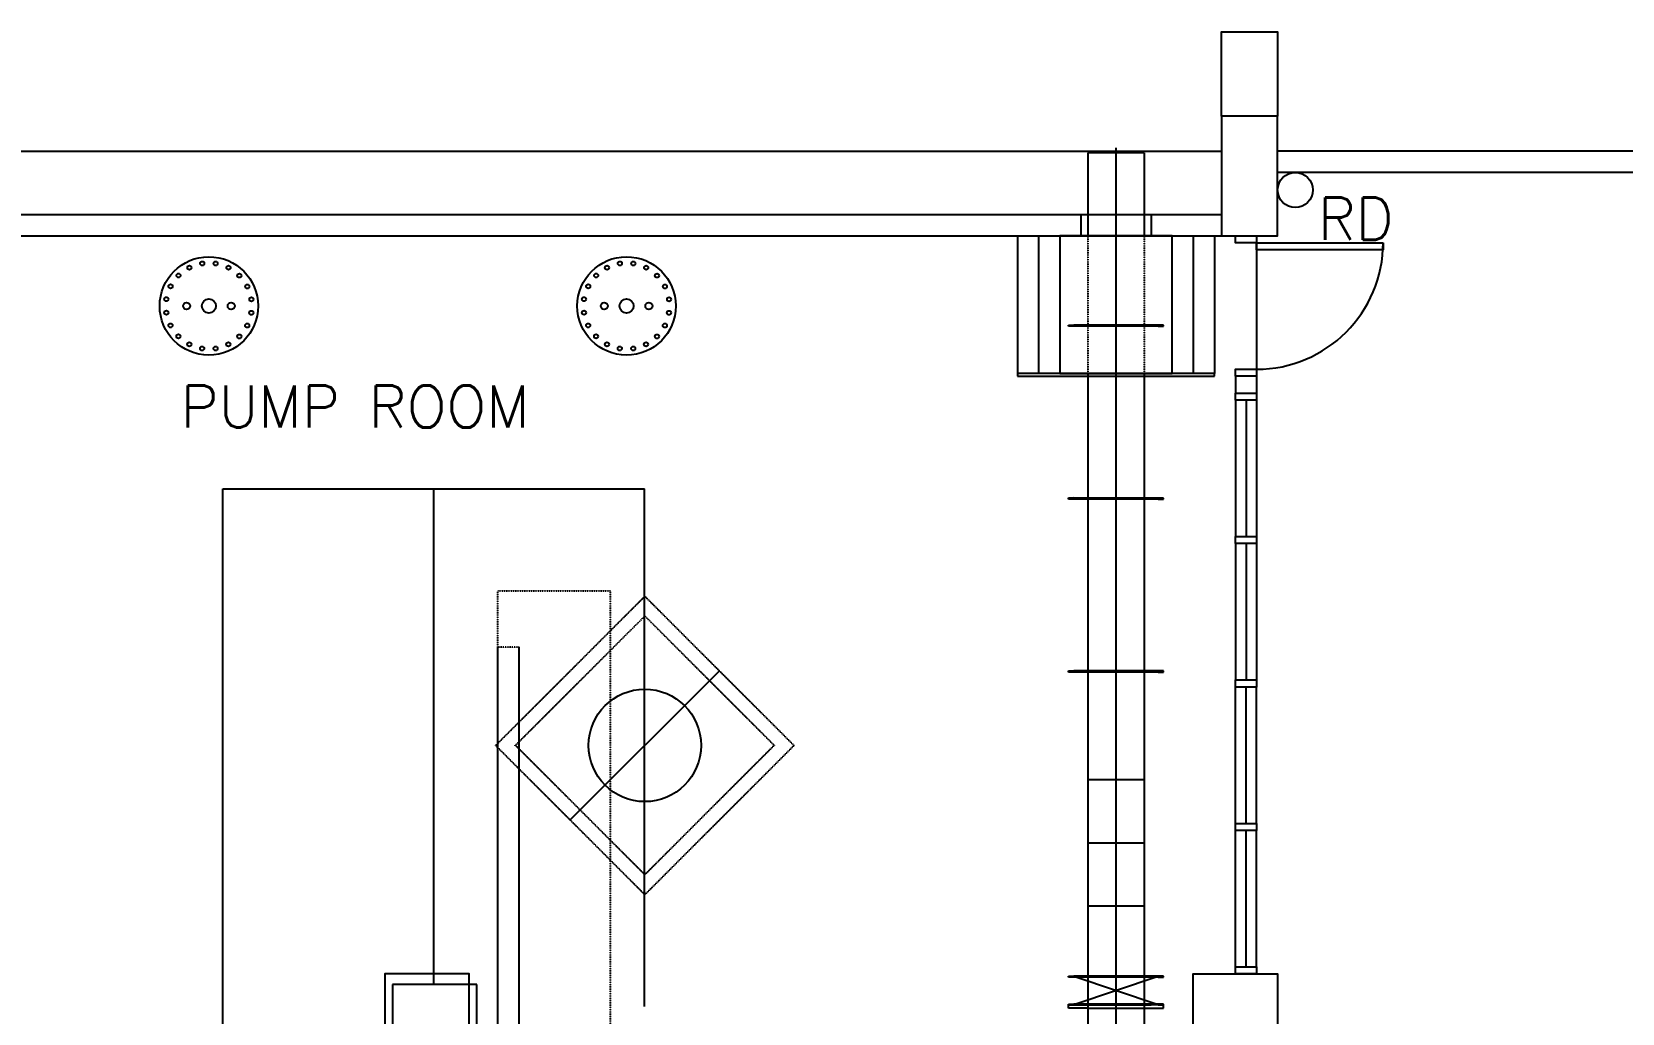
# Model space of a CAD drawing. Header units: inches. Extents: x 72602 to 350810, y -122122 to 43597.
# Drawn here: x 299086 to 310396, y 21267 to 28247 of the extents above; entities that cross this region are included whole.
import ezdxf

# ---------------------------------------------------------------- set-up
doc = ezdxf.new("R2010")
doc.units = ezdxf.units.IN
doc.header["$MEASUREMENT"] = 0
doc.linetypes.add('HIDDEN', pattern=[0.375, 0.25, -0.125])
doc.layers.add('M-X-BKGD', color=8, linetype='Continuous')
doc.styles.add('SIMS', font='simplex.shx')

msp = doc.modelspace()

# ---------------------------------------------------------------- linework, layer by layer
at = {"layer": 'M-X-BKGD', "ltscale": 0.2}
for p, q in [((307945.7162680958, 27647.3363768119), (307545.7162680977, 27647.3363768119)), ((307545.7162680977, 27647.3363768119), (307545.7162680977, 26797.3363768417)), ((307945.7162680958, 27647.3363768119), (307545.7162680977, 27647.3363768119)), ((307545.7162680977, 27647.3363768119), (307545.7162680977, 26797.3363768417)), ((307945.7162680958, 26797.3363768417), (307945.7162680958, 27647.3363768119)), ((307945.7162680958, 26797.3363768417), (307945.7162680958, 27647.3363768119)), ((296245.7162680996, 27397.3363768119), (307545.7162680977, 27397.3363768119)), ((296245.7162680996, 27397.3363768119), (307545.7162680977, 27397.3363768119)), ((306595.7162680958, 27387.63123493973), (306595.7162680958, 26797.3363768417)), ((306595.7162680958, 27387.63123493973), (306595.7162680958, 26797.3363768417)), ((306995.7162680902, 27387.52961152379), (306995.7162680902, 26797.3363768417)), ((306995.7162680902, 27387.52961152379), (306995.7162680902, 26797.3363768417)), ((296245.7162680996, 26947.3363768119), (306545.7162680958, 26947.3363768119)), ((296245.7162680996, 26947.3363768119), (306545.7162680958, 26947.3363768119)), ((306545.7162680958, 26947.3363768119), (306545.7162680958, 26797.3363768417)), ((306545.7162680958, 26947.3363768119), (306545.7162680958, 26797.3363768417)), ((307045.7162680902, 26947.3363768119), (307045.7162680902, 26797.3363768417)), ((307045.7162680902, 26947.3363768119), (307545.7162680977, 26947.3363768119)), ((307045.7162680902, 26947.3363768119), (307045.7162680902, 26797.3363768417)), ((307045.7162680902, 26947.3363768119), (307545.7162680977, 26947.3363768119)), ((296245.7162680996, 26797.3363768417), (306545.7162680958, 26797.3363768417)), ((296245.7162680996, 26797.3363768417), (306545.7162680958, 26797.3363768417)), ((307045.7162680902, 26797.3363768417), (307545.7162680977, 26797.3363768417)), ((307045.7162680902, 26797.3363768417), (307545.7162680977, 26797.3363768417)), ((307545.7162680977, 26797.3363768417), (307945.7162680958, 26797.3363768417)), ((307545.7162680977, 26797.3363768417), (307945.7162680958, 26797.3363768417)), ((307645.7162680958, 26747.33637687151), (307645.7162680958, 26797.3363768417)), ((307645.7162680958, 26797.3363768417), (307795.7162680977, 26797.3363768417)), ((307645.7162680958, 26747.33637687151), (307645.7162680958, 26797.3363768417)), ((307645.7162680958, 26797.3363768417), (307795.7162680977, 26797.3363768417)), ((307795.7162680977, 26747.33637687151), (307645.7162680958, 26747.33637687151)), ((307795.7162680977, 26747.33637687151), (307645.7162680958, 26747.33637687151)), ((307795.7162680977, 26797.3363768417), (307795.7162680977, 26747.33637687151)), ((307795.7162680977, 26797.3363768417), (307795.7162680977, 26747.33637687151)), ((307795.7162680977, 26747.33637687151), (307795.7162680977, 25847.3363768417)), ((307795.7162680977, 26697.3363768119), (307795.7162680977, 26747.33637687151)), ((307795.7162680977, 26747.33637687151), (308695.7162680958, 26747.33637687151)), ((307795.7162680977, 26747.33637687151), (307795.7162680977, 25847.3363768417)), ((307795.7162680977, 26697.3363768119), (307795.7162680977, 26747.33637687151)), ((307795.7162680977, 26747.33637687151), (308695.7162680958, 26747.33637687151)), ((308695.7162680958, 26697.3363768119), (307795.7162680977, 26697.3363768119)), ((308695.7162680958, 26697.3363768119), (307795.7162680977, 26697.3363768119)), ((308695.7162680958, 26747.33637687151), (308695.7162680958, 26697.3363768119)), ((308695.7162680958, 26747.33637687151), (308695.7162680958, 26697.3363768119)), ((306595.7162680958, 25817.33637687151), (306595.7162680958, 24931.58017518703)), ((306595.7162680958, 25817.33637687151), (306595.7162680958, 24931.58017518703)), ((306995.7162680921, 25817.33637687151), (306995.716268094, 24931.47855180089)), ((306995.7162680921, 25817.33637687151), (306995.716268094, 24931.47855180089)), ((307645.7162680958, 25797.3363768417), (307645.7162680958, 25847.3363768417)), ((307645.7162680958, 25847.3363768417), (307795.7162680977, 25847.3363768417)), ((307645.7162680958, 25797.3363768417), (307645.7162680958, 25847.3363768417)), ((307645.7162680958, 25847.3363768417), (307795.7162680977, 25847.3363768417)), ((307795.7162680977, 25797.3363768417), (307645.7162680958, 25797.3363768417)), ((307645.7162680996, 25797.3363768417), (307645.7162680996, 25677.3363768417)), ((307795.7162680977, 25797.3363768417), (307645.7162680958, 25797.3363768417)), ((307645.7162680996, 25797.3363768417), (307645.7162680996, 25677.3363768417)), ((307795.7162680977, 25847.3363768417), (307795.7162680977, 25797.3363768417)), ((307795.7162680977, 25847.3363768417), (307795.7162680977, 25797.3363768417)), ((307795.7162680977, 25797.3363768417), (307795.7162680977, 25677.3363768417)), ((307795.7162680977, 25797.3363768417), (307795.7162680977, 25677.3363768417)), ((307645.7162680958, 25627.3363768119), (307645.7162680958, 25677.3363768417)), ((307645.7162680958, 25677.3363768417), (307795.7162680977, 25677.3363768417)), ((307645.7162680958, 25627.3363768119), (307645.7162680958, 25677.3363768417)), ((307645.7162680958, 25677.3363768417), (307795.7162680977, 25677.3363768417)), ((307795.7162680977, 25677.3363768417), (307795.7162680977, 25627.3363768119)), ((307795.7162680977, 25677.3363768417), (307795.7162680977, 25627.3363768119)), ((307795.7162680977, 25627.3363768119), (307645.7162680958, 25627.3363768119)), ((307645.7162680996, 25627.3363768119), (307645.7162680996, 24657.3363768417)), ((307795.7162680977, 25627.3363768119), (307645.7162680958, 25627.3363768119)), ((307645.7162680996, 25627.3363768119), (307645.7162680996, 24657.3363768417)), ((307720.7162680977, 25627.3363768119), (307720.7162680977, 24657.3363768417)), ((307720.7162680977, 25627.3363768119), (307720.7162680977, 24657.3363768417)), ((307795.7162680977, 25627.3363768119), (307795.7162680977, 24657.3363768417)), ((307795.7162680977, 25627.3363768119), (307795.7162680977, 24657.3363768417)), ((306595.7162680958, 24923.58017497842), (306595.7162680958, 23701.529388364)), ((306595.7162680958, 24923.58017497842), (306595.7162680958, 23701.529388364)), ((306995.716268094, 24923.47855156247), (306995.716268094, 23701.42776500765)), ((306995.716268094, 24923.47855156247), (306995.716268094, 23701.42776500765)), ((307645.7162680958, 24607.3363768417), (307645.7162680958, 24657.3363768417)), ((307645.7162680958, 24657.3363768417), (307795.7162680977, 24657.3363768417)), ((307645.7162680958, 24607.3363768417), (307645.7162680958, 24657.3363768417)), ((307645.7162680958, 24657.3363768417), (307795.7162680977, 24657.3363768417)), ((307795.7162680977, 24657.3363768417), (307795.7162680977, 24607.3363768417)), ((307795.7162680977, 24657.3363768417), (307795.7162680977, 24607.3363768417)), ((307795.7162680977, 24607.3363768417), (307645.7162680958, 24607.3363768417)), ((307645.7162680996, 24607.3363768417), (307645.7162680996, 23637.3363768119)), ((307795.7162680977, 24607.3363768417), (307645.7162680958, 24607.3363768417)), ((307645.7162680996, 24607.3363768417), (307645.7162680996, 23637.3363768119)), ((307720.7162680977, 24607.3363768417), (307720.7162680977, 23637.3363768119)), ((307720.7162680977, 24607.3363768417), (307720.7162680977, 23637.3363768119)), ((307795.7162680977, 24607.3363768417), (307795.7162680977, 23637.3363768119)), ((307795.7162680977, 24607.3363768417), (307795.7162680977, 23637.3363768119)), ((306595.7162680958, 23693.52938815538), (306595.7162680958, 20527.42771094624)), ((306595.7162680958, 23693.52938815538), (306595.7162680958, 20527.42771094624)), ((306995.716268094, 23693.42776473943), (306995.7162680977, 19478.89957350079)), ((306995.716268094, 23693.42776473943), (306995.7162680977, 19478.89957350079)), ((307645.7162680958, 23587.3363768119), (307645.7162680958, 23637.3363768119)), ((307645.7162680958, 23637.3363768119), (307795.7162680977, 23637.3363768119)), ((307645.7162680958, 23587.3363768119), (307645.7162680958, 23637.3363768119)), ((307645.7162680958, 23637.3363768119), (307795.7162680977, 23637.3363768119)), ((307795.7162680977, 23637.3363768119), (307795.7162680977, 23587.3363768119)), ((307795.7162680977, 23637.3363768119), (307795.7162680977, 23587.3363768119)), ((307795.7162680977, 23587.3363768119), (307645.7162680958, 23587.3363768119)), ((307645.7162680996, 22617.3363768417), (307645.7162680996, 23587.3363768119)), ((307795.7162680977, 23587.3363768119), (307645.7162680958, 23587.3363768119)), ((307645.7162680996, 22617.3363768417), (307645.7162680996, 23587.3363768119)), ((307720.7162680977, 22617.3363768417), (307720.7162680977, 23587.3363768119)), ((307720.7162680977, 22617.3363768417), (307720.7162680977, 23587.3363768119)), ((307795.7162680977, 22617.3363768417), (307795.7162680977, 23587.3363768119)), ((307795.7162680977, 22617.3363768417), (307795.7162680977, 23587.3363768119)), ((307645.7162680958, 22567.3363768119), (307645.7162680958, 22617.3363768417)), ((307645.7162680958, 22617.3363768417), (307795.7162680977, 22617.3363768417)), ((307645.7162680958, 22567.3363768119), (307645.7162680958, 22617.3363768417)), ((307645.7162680958, 22617.3363768417), (307795.7162680977, 22617.3363768417)), ((307795.7162680977, 22567.3363768119), (307645.7162680958, 22567.3363768119)), ((307645.7162680996, 21597.3363768417), (307645.7162680996, 22567.3363768119)), ((307795.7162680977, 22567.3363768119), (307645.7162680958, 22567.3363768119)), ((307645.7162680996, 21597.3363768417), (307645.7162680996, 22567.3363768119)), ((307720.7162680977, 21597.3363768417), (307720.7162680977, 22567.3363768119)), ((307720.7162680977, 21597.3363768417), (307720.7162680977, 22567.3363768119)), ((307795.7162680977, 22617.3363768417), (307795.7162680977, 22567.3363768119)), ((307795.7162680977, 22617.3363768417), (307795.7162680977, 22567.3363768119)), ((307795.7162680977, 21597.3363768417), (307795.7162680977, 22567.3363768119)), ((307795.7162680977, 21597.3363768417), (307795.7162680977, 22567.3363768119)), ((307345.7162680977, 20947.3363768119), (307345.7162680977, 21547.3363768417)), ((307345.7162680977, 21547.3363768417), (307945.7162680958, 21547.3363768417)), ((307345.7162680977, 20947.3363768119), (307345.7162680977, 21547.3363768417)), ((307345.7162680977, 21547.3363768417), (307945.7162680958, 21547.3363768417)), ((307645.7162680958, 21547.3363768417), (307645.7162680958, 21597.3363768417)), ((307645.7162680958, 21597.3363768417), (307795.7162680977, 21597.3363768417)), ((307645.7162680958, 21547.3363768417), (307645.7162680958, 21597.3363768417)), ((307645.7162680958, 21597.3363768417), (307795.7162680977, 21597.3363768417)), ((307795.7162680977, 21547.3363768417), (307645.7162680958, 21547.3363768417)), ((307795.7162680977, 21547.3363768417), (307645.7162680958, 21547.3363768417)), ((307795.7162680977, 21597.3363768417), (307795.7162680977, 21547.3363768417)), ((307795.7162680977, 21597.3363768417), (307795.7162680977, 21547.3363768417)), ((307945.7162680958, 21547.3363768417), (307945.7162680958, 20947.3363768119)), ((307945.7162680958, 21547.3363768417), (307945.7162680958, 20947.3363768119)), ((302251.5435333845, 21471.60044556443), (301651.5435333864, 21471.60044556443)), ((301651.5435333864, 21471.60044556443), (301651.5435333864, 20871.60044553463)), ((302251.5435333845, 21471.60044556443), (301651.5435333864, 21471.60044556443)), ((301651.5435333864, 21471.60044556443), (301651.5435333864, 20871.60044553463)), ((302251.5435333845, 20871.60044553463), (302251.5435333845, 21471.60044556443)), ((302251.5435333845, 20871.60044553463), (302251.5435333845, 21471.60044556443))]:
    msp.add_line(p, q, dxfattribs=at)
at = {"layer": 'M-X-BKGD'}
for p, q in [((296245.7162680992, 27397.33637679834), (307545.7162680985, 27397.33637679834)), ((296245.7162680992, 27397.33637679834), (307545.7162680985, 27397.33637679834)), ((306995.7089391404, 27387.52961337153), (306595.708939146, 27387.63123678748)), ((306995.7089391404, 27387.52961337153), (306595.708939146, 27387.63123678748)), ((296245.7162680992, 26947.33637680125), (307545.7162680985, 26947.33637680125)), ((296245.7162680992, 26947.33637680125), (307545.7162680985, 26947.33637680125)), ((296245.7162680992, 26797.33637680707), (307545.7162680985, 26797.33637680707)), ((296245.7162680992, 26797.33637680707), (307545.7162680985, 26797.33637680707)), ((306095.7162681312, 26797.3363768417), (306095.7162681312, 25817.33637687151)), ((306095.7162681312, 26797.3363768417), (306095.7162681312, 25817.33637687151)), ((306245.7162681312, 26797.3363768417), (306245.7162681312, 25817.33637687151)), ((306245.7162681312, 26797.3363768417), (306245.7162681312, 25817.33637687151)), ((306395.7162681312, 26797.3363768417), (306395.7162681312, 25817.33637687151)), ((307195.71626812, 26797.3363768417), (306395.7162681312, 26797.3363768417)), ((306395.7162681312, 26797.3363768417), (306395.7162681312, 25817.33637687151)), ((307195.71626812, 26797.3363768417), (306395.7162681312, 26797.3363768417)), ((307195.71626812, 25817.33637687151), (307195.71626812, 26797.3363768417)), ((307195.71626812, 25817.33637687151), (307195.71626812, 26797.3363768417)), ((307345.71626812, 26797.3363768417), (307345.71626812, 25817.33637687151)), ((307345.71626812, 26797.3363768417), (307345.71626812, 25817.33637687151)), ((307495.7162681182, 26797.3363768417), (307495.7162681182, 25817.33637687151)), ((307495.7162681182, 26797.3363768417), (307495.7162681182, 25817.33637687151)), ((307795.7162680985, 26747.33637680416), (307795.7162680985, 25847.33637679543)), ((307795.7162680985, 26747.33637680416), (307795.7162680985, 25847.33637679543)), ((306459.0358721425, 26153.66592001502), (306459.0379046664, 26161.6659197468)), ((306459.0358721425, 26153.66592001502), (306459.0379046664, 26161.6659197468)), ((306496.5358707511, 26153.65639274899), (306459.0358721425, 26153.66592001502)), ((306496.5358707511, 26153.65639274899), (306459.0358721425, 26153.66592001502)), ((307134.0368661729, 26157.49443029944), (306459.0368884501, 26157.66591986601)), ((307134.036866171, 26157.49443029944), (306459.0368884482, 26157.66591986601)), ((307134.0368661729, 26157.49443029944), (306459.0368884501, 26157.66591986601)), ((307134.036866171, 26157.49443029944), (306459.0368884482, 26157.66591986601)), ((306459.0379046664, 26161.6659197468), (306496.5379032452, 26161.65639251057)), ((306459.0379046664, 26161.6659197468), (306496.5379032452, 26161.65639251057)), ((307096.535851374, 26153.50395765487), (306496.5358707809, 26153.6563928086)), ((307096.535851374, 26153.50395765487), (306496.5358707809, 26153.6563928086)), ((307096.536867622, 26157.50395756547), (306496.5368869693, 26157.65639265958)), ((307096.536867622, 26157.50395756547), (306496.5368869693, 26157.65639265958)), ((307109.0378834435, 26161.50078171078), (306496.5379031875, 26161.65639251057)), ((307109.0378834435, 26161.50078171078), (306496.5379031875, 26161.65639251057)), ((306996.5368772947, 26157.52936333005), (306596.5368772966, 26157.63098674599)), ((306996.5368772947, 26157.52936333005), (306596.5368772966, 26157.63098674599)), ((307096.5358514317, 26153.50395747606), (307134.0358499826, 26153.49443035905)), ((307096.5358514317, 26153.50395747606), (307134.0358499826, 26153.49443035905)), ((307134.037882419, 26161.49443015043), (307109.0378832684, 26161.50078153197)), ((307134.037882419, 26161.49443015043), (307109.0378832684, 26161.50078153197)), ((307134.0358499826, 26153.49443035905), (307134.037882419, 26161.49443015043)), ((307134.0358499826, 26153.49443035905), (307134.037882419, 26161.49443015043)), ((306095.7162681312, 25817.33637687151), (306095.7162681312, 25797.3363768417)), ((307495.7162681182, 25817.33637687151), (306095.7162681312, 25817.33637687151)), ((306095.7162681312, 25817.33637687151), (306095.7162681312, 25797.3363768417)), ((307495.7162681182, 25817.33637687151), (306095.7162681312, 25817.33637687151)), ((306095.7162681312, 25797.3363768417), (307495.7162681182, 25797.3363768417)), ((306095.7162681312, 25797.3363768417), (307495.7162681182, 25797.3363768417)), ((306395.7162681312, 25817.33637687151), (307195.71626812, 25817.33637687151)), ((306395.7162681312, 25817.33637687151), (307195.71626812, 25817.33637687151)), ((307495.7162681182, 25797.3363768417), (307495.7162681182, 25817.33637687151)), ((307495.7162681182, 25797.3363768417), (307495.7162681182, 25817.33637687151)), ((307645.7162681007, 25797.33637680707), (307645.7162681007, 25677.33637679718)), ((307645.7162681007, 25797.33637680707), (307645.7162681007, 25677.33637679718)), ((307795.7162680985, 25797.33637680707), (307795.7162680985, 25677.33637679718)), ((307795.7162680985, 25797.33637680707), (307795.7162680985, 25677.33637679718)), ((307645.7162681007, 25627.33637679426), (307645.7162681007, 24657.33637680765)), ((307645.7162681007, 25627.33637679426), (307645.7162681007, 24657.33637680765)), ((307720.7162680978, 25627.33637679426), (307720.7162680978, 24657.33637680765)), ((307720.7162680978, 25627.33637679426), (307720.7162680978, 24657.33637680765)), ((307795.7162680985, 25627.33637679426), (307795.7162680985, 24657.33637680765)), ((307795.7162680985, 25627.33637679426), (307795.7162680985, 24657.33637680765)), ((300444.3343562742, 14971.65044556442), (300444.3343562742, 24996.19061921421)), ((300444.3343562742, 14971.65044556442), (300444.3343562742, 24996.19061921421)), ((300444.5343562741, 24996.14061921422), (301944.1343562742, 24996.14061921422)), ((300444.5343562741, 24996.14061921422), (301944.1343562742, 24996.14061921422)), ((301944.3343562742, 21478.85962270084), (301944.3343562742, 24996.19061921421)), ((301944.3343562742, 21478.85962270084), (301944.3343562742, 24996.19061921421)), ((301944.3343562742, 21478.85962270084), (301944.3343562742, 24996.19061921421)), ((301944.3343562742, 21478.85962270084), (301944.3343562742, 24996.19061921421)), ((301944.5343562741, 24996.14061921422), (303444.1343562574, 24996.14061921422)), ((301944.5343562741, 24996.14061921422), (303444.1343562574, 24996.14061921422)), ((303444.3343562574, 21313.78804905596), (303444.3343562574, 24996.19061921421)), ((303444.3343562574, 21313.78804905596), (303444.3343562574, 24996.19061921421)), ((306458.7233800773, 24923.61497920338), (306458.7254126013, 24931.61497893516)), ((306458.7233800773, 24923.61497920338), (306458.7254126013, 24931.61497893516)), ((306496.2233786859, 24923.60545193736), (306458.7233800773, 24923.61497920338)), ((306496.2233786859, 24923.60545193736), (306458.7233800773, 24923.61497920338)), ((307133.7243741077, 24927.44348948781), (306458.7243963831, 24927.61497902457)), ((307133.7243741077, 24927.44348948781), (306458.7243963831, 24927.61497902457)), ((307133.7243741077, 24927.44348948781), (306458.7243963831, 24927.61497902457)), ((307133.7243741077, 24927.44348948781), (306458.7243963831, 24927.61497902457)), ((306458.7254126013, 24931.61497893516), (306496.225411182, 24931.60545166914)), ((306458.7254126013, 24931.61497893516), (306496.225411182, 24931.60545166914)), ((307096.2233593088, 24923.45301684324), (306496.2233787157, 24923.60545199696)), ((307096.2233593088, 24923.45301684324), (306496.2233787157, 24923.60545199696)), ((307096.2243755569, 24927.45301672403), (306496.224394906, 24927.60545184795)), ((307096.2243755569, 24927.45301672403), (306496.224394906, 24927.60545184795)), ((307108.7253913802, 24931.44984089915), (306496.2254111242, 24931.60545166914)), ((307108.7253913802, 24931.44984089915), (306496.2254111242, 24931.60545166914)), ((306996.2243852296, 24927.47842251841), (306596.2243852314, 24927.58004593436)), ((306996.2243852296, 24927.47842251841), (306596.2243852314, 24927.58004593436)), ((307096.2233593685, 24923.45301666443), (307133.7233579174, 24923.44348951761)), ((307096.2233593685, 24923.45301666443), (307133.7233579174, 24923.44348951761)), ((307133.7253903557, 24931.4434893388), (307108.7253912051, 24931.44984072034)), ((307133.7253903557, 24931.4434893388), (307108.7253912051, 24931.44984072034)), ((307133.7233579174, 24923.44348951761), (307133.7253903557, 24931.4434893388)), ((307133.7233579174, 24923.44348951761), (307133.7253903557, 24931.4434893388)), ((307645.7162681007, 24607.33637680474), (307645.7162681007, 23637.33637680358)), ((307645.7162681007, 24607.33637680474), (307645.7162681007, 23637.33637680358)), ((307720.7162680978, 24607.33637680474), (307720.7162680978, 23637.33637680358)), ((307720.7162680978, 24607.33637680474), (307720.7162680978, 23637.33637680358)), ((307795.7162680985, 24607.33637680474), (307795.7162680985, 23637.33637680358)), ((307795.7162680985, 24607.33637680474), (307795.7162680985, 23637.33637680358)), ((303976.0463541333, 23702.25087502185), (302915.3861822916, 22641.59070329374)), ((303976.0463541333, 23702.25087502185), (302915.3861822916, 22641.59070329374)), ((306458.4108880122, 23693.56427177374), (306458.4129205362, 23701.56427150551)), ((306458.4108880122, 23693.56427177374), (306458.4129205362, 23701.56427150551)), ((306495.9108866208, 23693.55474453751), (306458.4108880122, 23693.56427177374)), ((306495.9108866208, 23693.55474453751), (306458.4108880122, 23693.56427177374)), ((307133.4118820705, 23697.39278205816), (306458.4119042751, 23697.56427156512)), ((307133.4118820705, 23697.39278205816), (306458.4119042751, 23697.56427156512)), ((306458.4129205362, 23701.56427150551), (306495.9129191168, 23701.55474426929)), ((306458.4129205362, 23701.56427150551), (306495.9129191168, 23701.55474426929)), ((307095.9108672437, 23693.40230944339), (306495.9108866506, 23693.55474459712)), ((307095.9108672437, 23693.40230944339), (306495.9108866506, 23693.55474459712)), ((307108.4128993132, 23701.3991334695), (306495.9129190572, 23701.55474426929)), ((307108.4128993132, 23701.3991334695), (306495.9129190572, 23701.55474426929)), ((307095.9108673015, 23693.40230926458), (307133.4108658523, 23693.39278211776)), ((307095.9108673015, 23693.40230926458), (307133.4108658523, 23693.39278211776)), ((307133.4128982887, 23701.39278190915), (307108.41289914, 23701.39913329069)), ((307133.4128982887, 23701.39278190915), (307108.41289914, 23701.39913329069)), ((307133.4108658523, 23693.39278211776), (307133.4128982887, 23701.39278190915)), ((307133.4108658523, 23693.39278211776), (307133.4128982887, 23701.39278190915)), ((307645.7162681007, 22617.3363767995), (307645.7162681007, 23587.33637680067)), ((307645.7162681007, 22617.3363767995), (307645.7162681007, 23587.33637680067)), ((307720.7162680978, 22617.3363767995), (307720.7162680978, 23587.33637680067)), ((307720.7162680978, 22617.3363767995), (307720.7162680978, 23587.33637680067)), ((307795.7162680985, 22617.3363767995), (307795.7162680985, 23587.33637680067)), ((307795.7162680985, 22617.3363767995), (307795.7162680985, 23587.33637680067)), ((306995.716268094, 22927.4277399439), (306595.7162680958, 22927.52936335985)), ((306995.716268094, 22927.4277399439), (306595.7162680958, 22927.52936335985)), ((307645.7162681007, 21597.33637679543), (307645.7162681007, 22567.33637679659)), ((307645.7162681007, 21597.33637679543), (307645.7162681007, 22567.33637679659)), ((307720.7162680978, 21597.33637679543), (307720.7162680978, 22567.33637679659)), ((307720.7162680978, 21597.33637679543), (307720.7162680978, 22567.33637679659)), ((307795.7162680985, 21597.33637679543), (307795.7162680985, 22567.33637679659)), ((307795.7162680985, 21597.33637679543), (307795.7162680985, 22567.33637679659)), ((306995.716268094, 22477.42772543017), (306595.7162680958, 22477.52934884612)), ((306995.716268094, 22477.42772543017), (306595.7162680958, 22477.52934884612)), ((306995.7162680958, 22027.42771094624), (306595.7162680958, 22027.52933436219)), ((306995.7162680958, 22027.42771094624), (306595.7162680958, 22027.52933436219)), ((306458.2659600952, 21523.51344939653), (306458.2679926191, 21531.51344915811)), ((306458.2659600952, 21523.51344939653), (306458.2679926191, 21531.51344915811)), ((306495.7659587038, 21523.50392216031), (306458.2659600952, 21523.51344939653)), ((306495.7659587038, 21523.50392216031), (306458.2659600952, 21523.51344939653)), ((307133.2669541255, 21527.34195971076), (306458.2669764009, 21527.51344924752)), ((307133.2669541255, 21527.34195971076), (306458.2669764009, 21527.51344924752)), ((306458.2679926191, 21531.51344915811), (306495.7679911998, 21531.50392189209)), ((306458.2679926191, 21531.51344915811), (306495.7679911998, 21531.50392189209)), ((307095.7669555747, 21527.35148694698), (306495.716163214, 21327.5039285082)), ((307095.7669555747, 21527.35148694698), (306495.716163214, 21327.5039285082)), ((307095.7659393267, 21523.35148706619), (306495.7659587336, 21523.50392221991)), ((307095.7659393267, 21523.35148706619), (306495.7659587336, 21523.50392221991)), ((307095.7669555747, 21527.35148694698), (306495.766974922, 21527.5039220411)), ((307095.7161438369, 21327.35149341408), (306495.766974922, 21527.5039220411)), ((307095.7669555747, 21527.35148694698), (306495.766974922, 21527.5039220411)), ((307095.7161438369, 21327.35149341408), (306495.766974922, 21527.5039220411)), ((307108.2679713962, 21531.3483110923), (306495.7679911402, 21531.50392189209)), ((307108.2679713962, 21531.3483110923), (306495.7679911402, 21531.50392189209)), ((307095.7659393844, 21523.35148688738), (307133.2659379353, 21523.34195974056)), ((307095.7659393844, 21523.35148688738), (307133.2659379353, 21523.34195974056)), ((307133.2679703717, 21531.34195953194), (307108.2679712229, 21531.34831091348)), ((307133.2679703717, 21531.34195953194), (307108.2679712229, 21531.34831091348)), ((307133.2659379353, 21523.34195974056), (307133.2679703717, 21531.34195953194)), ((307133.2659379353, 21523.34195974056), (307133.2679703717, 21531.34195953194)), ((306458.2097966761, 21302.44994383637), (306458.2161484861, 21327.44994222705)), ((306458.2097966761, 21302.44994383637), (306458.2161484861, 21327.44994222705)), ((306595.7161535245, 21302.42771088664), (306458.2097966761, 21302.44994383637)), ((306595.7161535245, 21302.42771088664), (306458.2097966761, 21302.44994383637)), ((306458.2161484861, 21327.44994222705), (306595.7161535245, 21327.42771091644)), ((306458.2161484861, 21327.44994222705), (306595.7161535245, 21327.42771091644)), ((306458.2161646222, 21327.51345568482), (306458.2171809112, 21331.51345559541)), ((306458.2161646222, 21327.51345568482), (306458.2171809112, 21331.51345559541)), ((307133.2161423878, 21327.34196620766), (306458.2161646929, 21327.51345568482)), ((306495.7161632308, 21327.5039285082), (306458.2161646222, 21327.51345568482)), ((307133.2161423878, 21327.34196620766), (306458.2161646929, 21327.51345568482)), ((306495.7161632308, 21327.5039285082), (306458.2161646222, 21327.51345568482)), ((306458.2171809112, 21331.51345559541), (306495.7171794043, 21331.50392832939)), ((306458.2171809112, 21331.51345559541), (306495.7171794043, 21331.50392832939)), ((307095.7161438369, 21327.35149341408), (306495.716163214, 21327.5039285082)), ((307095.7161438369, 21327.35149341408), (306495.716163214, 21327.5039285082)), ((307108.2171596882, 21331.3483174998), (306495.7171794043, 21331.50392832939)), ((307108.2171596882, 21331.3483174998), (306495.7171794043, 21331.50392832939)), ((306545.7161535264, 21327.42771091644), (307045.7161535264, 21327.42771091644)), ((306545.7161535264, 21327.42771091644), (307045.7161535264, 21327.42771091644)), ((306595.7161535245, 21302.42771088664), (306995.7161535264, 21302.42771088664)), ((306595.7161535245, 21302.42771088664), (306995.7161535264, 21302.42771088664)), ((307133.2161424306, 21327.34196608845), (306995.7161535245, 21327.42771091644)), ((307133.2161424306, 21327.34196608845), (306995.7161535245, 21327.42771091644)), ((306995.7161535264, 21302.42771088664), (307133.2098066748, 21302.40548115555)), ((306995.7161535264, 21302.42771088664), (307133.2098066748, 21302.40548115555)), ((307096.6407636047, 21327.35125848238), (307133.2161424306, 21327.34196608845)), ((307096.6407636047, 21327.35125848238), (307133.2161424306, 21327.34196608845)), ((307133.2171586358, 21331.34196599905), (307108.2171594852, 21331.34831738059)), ((307133.2171586358, 21331.34196599905), (307108.2171594852, 21331.34831738059)), ((307133.2098066748, 21302.40548115555), (307133.2161424306, 21327.34196608845)), ((307133.2098066748, 21302.40548115555), (307133.2161424306, 21327.34196608845)), ((307133.2161424306, 21327.34196608845), (307133.2171586358, 21331.34196599905)), ((307133.2161424306, 21327.34196608845), (307133.2171586358, 21331.34196599905))]:
    msp.add_line(p, q, dxfattribs=at)
at = {"layer": 'M-X-BKGD', "ltscale": 0.003}
msp.add_line((306795.7162680958, 27422.60530426685), (306795.7162680958, 2247.336376871506), dxfattribs=at)
msp.add_line((306795.7162680958, 27422.60530426685), (306795.7162680958, 2247.336376871506), dxfattribs=at)
at = {"layer": 'M-X-BKGD', "linetype": 'HIDDEN', "ltscale": 0.4}
for p, q in [((306595.7162680958, 26797.3363768417), (306595.7162680958, 25817.33637687151)), ((306595.7162680958, 26797.3363768417), (306595.7162680958, 25817.33637687151)), ((306995.7162680902, 26797.3363768417), (306995.7162680902, 25817.33637687151)), ((306995.7162680902, 26797.3363768417), (306995.7162680902, 25817.33637687151)), ((302385.0560964343, 23171.92078920786), (303445.7162682728, 24232.58096095506)), ((302385.0560964343, 23171.92078920786), (303445.7162682728, 24232.58096095506)), ((302401.5435333845, 24271.60044556443), (303201.5435333845, 24271.60044556443)), ((302401.5435333845, 23871.60044553463), (302401.5435333845, 24271.60044556443)), ((302401.5435333845, 24271.60044556443), (303201.5435333845, 24271.60044556443)), ((302401.5435333845, 23871.60044553463), (302401.5435333845, 24271.60044556443)), ((303201.5435333845, 16321.60044553463), (303201.5435333845, 24271.60044556443)), ((303201.5435333845, 16321.60044553463), (303201.5435333845, 24271.60044556443)), ((303445.7162682728, 24232.58096095506), (304506.3764399939, 23171.92078908865)), ((303445.7162682728, 24232.58096095506), (304506.3764399939, 23171.92078908865)), ((302523.3294824191, 23168.77281897847), (303445.7162682672, 24091.15960469429)), ((302523.3294824191, 23168.77281897847), (303445.7162682672, 24091.15960469429)), ((303445.716268243, 24091.15960469429), (304364.955083748, 23171.92078908865)), ((303445.716268243, 24091.15960469429), (304364.955083748, 23171.92078908865)), ((302551.5435333845, 23871.60044553463), (302401.5435333845, 23871.60044553463)), ((302551.5435333845, 23871.60044553463), (302401.5435333845, 23871.60044553463)), ((303445.7162681573, 22111.26061737124), (302385.0560964343, 23171.92078920786)), ((303445.7162681573, 22111.26061737124), (302385.0560964343, 23171.92078920786)), ((303445.7162681703, 22252.68197360222), (302526.4774526578, 23171.92078920786)), ((303445.7162681703, 22252.68197360222), (302526.4774526578, 23171.92078920786)), ((304506.3764399939, 23171.92078908865), (303445.7162681573, 22111.26061737124)), ((304364.955083748, 23171.92078908865), (303445.7162681592, 22252.68197360222)), ((304506.3764399939, 23171.92078908865), (303445.7162681573, 22111.26061737124)), ((304364.955083748, 23171.92078908865), (303445.7162681592, 22252.68197360222))]:
    msp.add_line(p, q, dxfattribs=at)
at = {"layer": 'M-X-BKGD', "ltscale": 0.4}
for p, q in [((302401.5435333845, 14471.60044562403), (302401.5435333845, 23871.60044553463)), ((302401.5435333845, 14471.60044562403), (302401.5435333845, 23871.60044553463)), ((302551.5435333845, 14471.60044562403), (302551.5435333845, 23871.60044553463)), ((302551.5435333845, 14471.60044562403), (302551.5435333845, 23871.60044553463))]:
    msp.add_line(p, q, dxfattribs=at)
at = {"layer": 'M-X-BKGD'}
for points in [[(307545.7162680982, 27647.3363768119), (307545.7162680982, 28247.3363768119), (307945.7162680963, 28247.3363768119), (307945.7162680963, 27647.3363768119)], [(307545.7162680982, 27647.3363768119), (307545.7162680982, 28247.3363768119), (307945.7162680963, 28247.3363768119), (307945.7162680963, 27647.3363768119)], [(313195.7162681, 27397.3363768119), (307945.7162681, 27397.3363768119)], [(313195.7162681, 27397.3363768119), (307945.7162681, 27397.3363768119)], [(307945.7162681, 3747.336376811902), (325145.7162681004, 3747.336376811902), (325145.7162681004, 27247.3363768119), (307945.7162681, 27247.3363768119)], [(307945.7162681, 3747.336376811902), (325145.7162681004, 3747.336376811902), (325145.7162681004, 27247.3363768119), (307945.7162681, 27247.3363768119)]]:
    msp.add_lwpolyline(points, dxfattribs=at)
for points in [[(307945.7162680963, 27647.3363768119), (307545.7162680982, 27647.3363768119), (307545.7162680982, 26797.3363768119), (307945.7162680963, 26797.3363768119)], [(307945.7162680963, 27647.3363768119), (307545.7162680982, 27647.3363768119), (307545.7162680982, 26797.3363768119), (307945.7162680963, 26797.3363768119)], [(307795.7162680982, 26747.3363768119), (307645.7162680968, 26747.3363768119), (307645.7162680968, 26797.3363768119), (307795.7162680982, 26797.3363768119)], [(307795.7162680982, 26747.3363768119), (307645.7162680968, 26747.3363768119), (307645.7162680968, 26797.3363768119), (307795.7162680982, 26797.3363768119)], [(308695.7162680963, 26747.3363768119), (308695.7162680963, 26697.3363768119), (307795.7162680982, 26697.3363768119), (307795.7162680982, 26747.3363768119)], [(308695.7162680963, 26747.3363768119), (308695.7162680963, 26697.3363768119), (307795.7162680982, 26697.3363768119), (307795.7162680982, 26747.3363768119)], [(307795.7162680982, 25797.3363768119), (307645.7162680968, 25797.3363768119), (307645.7162680968, 25847.336376797), (307795.7162680982, 25847.336376797)], [(307795.7162680982, 25797.3363768119), (307645.7162680968, 25797.3363768119), (307645.7162680968, 25847.336376797), (307795.7162680982, 25847.336376797)], [(307795.7162680982, 25627.336376797), (307645.7162680968, 25627.336376797), (307645.7162680968, 25677.336376797), (307795.7162680982, 25677.336376797)], [(307795.7162680982, 25627.336376797), (307645.7162680968, 25627.336376797), (307645.7162680968, 25677.336376797), (307795.7162680982, 25677.336376797)], [(307795.7162680982, 24607.3363768119), (307645.7162680968, 24607.3363768119), (307645.7162680968, 24657.336376797), (307795.7162680982, 24657.336376797)], [(307795.7162680982, 24607.3363768119), (307645.7162680968, 24607.3363768119), (307645.7162680968, 24657.336376797), (307795.7162680982, 24657.336376797)], [(307795.7162680982, 23587.3363768119), (307645.7162680968, 23587.3363768119), (307645.7162680968, 23637.3363768119), (307795.7162680982, 23637.3363768119)], [(307795.7162680982, 23587.3363768119), (307645.7162680968, 23587.3363768119), (307645.7162680968, 23637.3363768119), (307795.7162680982, 23637.3363768119)], [(307795.7162680982, 22567.336376797), (307645.7162680968, 22567.336376797), (307645.7162680968, 22617.3363768119), (307795.7162680982, 22617.3363768119)], [(307795.7162680982, 22567.336376797), (307645.7162680968, 22567.336376797), (307645.7162680968, 22617.3363768119), (307795.7162680982, 22617.3363768119)], [(307945.7162680963, 20947.3363768119), (307345.7162680977, 20947.3363768119), (307345.7162680977, 21547.3363768119), (307945.7162680963, 21547.3363768119)], [(307945.7162680963, 20947.3363768119), (307345.7162680977, 20947.3363768119), (307345.7162680977, 21547.3363768119), (307945.7162680963, 21547.3363768119)], [(307795.7162680982, 21547.3363768119), (307645.7162680968, 21547.3363768119), (307645.7162680968, 21597.336376797), (307795.7162680982, 21597.336376797)], [(307795.7162680982, 21547.3363768119), (307645.7162680968, 21547.3363768119), (307645.7162680968, 21597.336376797), (307795.7162680982, 21597.336376797)]]:
    msp.add_lwpolyline(points, close=True, dxfattribs=at)
at = {"layer": 'M-X-BKGD', "ltscale": 0.2}
msp.add_lwpolyline([(301595.7162680977, 20947.3363768119), (302195.7162680963, 20947.3363768119), (302195.7162680963, 21547.3363768119), (301595.7162680977, 21547.3363768119)], close=True, dxfattribs=at)
msp.add_lwpolyline([(301595.7162680977, 20947.3363768119), (302195.7162680963, 20947.3363768119), (302195.7162680963, 21547.3363768119), (301595.7162680977, 21547.3363768119)], close=True, dxfattribs=at)
at = {"layer": 'M-X-BKGD'}
for centre, radius in [((308070.7162681108, 27122.33637680416), 125), ((308070.7162681108, 27122.33637680416), 125), ((300345.7162681014, 26297.3363768417), 350), ((300345.7162681014, 26297.3363768417), 350), ((300207.146929694, 26570.22522541467), 14.72263103575718), ((300207.146929694, 26570.22522541467), 14.72263103575718), ((300298.2562876564, 26599.68937494938), 14.72263103575718), ((300298.2562876564, 26599.68937494938), 14.72263103575718), ((300394.0113591623, 26599.55710643117), 14.72263103575718), ((300394.0113591623, 26599.55710643117), 14.72263103575718), ((300485.038970649, 26569.84136718098), 14.72263103575718), ((300485.038970649, 26569.84136718098), 14.72263103575718), ((303315.7162680996, 26297.3363768417), 350), ((303315.7162680996, 26297.3363768417), 350), ((303177.146929694, 26570.22522541467), 14.72263103575718), ((303177.146929694, 26570.22522541467), 14.72263103575718), ((303268.2562876564, 26599.68937494938), 14.72263103575718), ((303268.2562876564, 26599.68937494938), 14.72263103575718), ((303364.0113591605, 26599.55710643117), 14.72263103575718), ((303364.0113591605, 26599.55710643117), 14.72263103575718), ((303455.0389706471, 26569.84136718098), 14.72263103575718), ((303455.0389706471, 26569.84136718098), 14.72263103575718), ((300129.6017040719, 26514.04881405417), 14.72263103575718), ((300129.6017040719, 26514.04881405417), 14.72263103575718), ((300562.4287053083, 26513.45094084326), 14.72263103575718), ((300562.4287053083, 26513.45094084326), 14.72263103575718), ((303099.6017040719, 26514.04881405417), 14.72263103575718), ((303099.6017040719, 26514.04881405417), 14.72263103575718), ((303532.4287053064, 26513.45094084326), 14.72263103575718), ((303532.4287053064, 26513.45094084326), 14.72263103575718), ((300043.495538443, 26345.63146787469), 14.72263103575718), ((300043.495538443, 26345.63146787469), 14.72263103575718), ((300073.2112776951, 26436.65907939855), 14.72263103575718), ((300073.2112776951, 26436.65907939855), 14.72263103575718), ((300618.6051166818, 26435.90571510379), 14.72263103575718), ((300618.6051166818, 26435.90571510379), 14.72263103575718), ((300648.0692662445, 26344.79635721032), 14.72263103575718), ((300648.0692662445, 26344.79635721032), 14.72263103575718), ((303013.495538443, 26345.63146787469), 14.72263103575718), ((303013.495538443, 26345.63146787469), 14.72263103575718), ((303043.2112776951, 26436.65907939855), 14.72263103575718), ((303043.2112776951, 26436.65907939855), 14.72263103575718), ((303588.60511668, 26435.90571510379), 14.72263103575718), ((303588.60511668, 26435.90571510379), 14.72263103575718), ((303618.0692662445, 26344.79635721032), 14.72263103575718), ((303618.0692662445, 26344.79635721032), 14.72263103575718), ((300043.3632699192, 26249.87639632408), 14.72263103575718), ((300043.3632699192, 26249.87639632408), 14.72263103575718), ((300187.1669288647, 26297.3363768417), 25), ((300187.1669288647, 26297.3363768417), 25), ((300345.7162681014, 26297.3363768417), 50), ((300345.7162681014, 26297.3363768417), 50), ((300504.2656073362, 26297.3363768417), 25), ((300504.2656073362, 26297.3363768417), 25), ((300647.9369977225, 26249.04128577892), 14.72263103575718), ((300647.9369977225, 26249.04128577892), 14.72263103575718), ((303013.3632699192, 26249.87639632408), 14.72263103575718), ((303013.3632699192, 26249.87639632408), 14.72263103575718), ((303157.1669288647, 26297.3363768417), 25), ((303157.1669288647, 26297.3363768417), 25), ((303315.7162680996, 26297.3363768417), 50), ((303315.7162680996, 26297.3363768417), 50), ((303474.2656073362, 26297.3363768417), 25), ((303474.2656073362, 26297.3363768417), 25), ((303617.9369977225, 26249.04128577892), 14.72263103575718), ((303617.9369977225, 26249.04128577892), 14.72263103575718), ((300072.8274194819, 26158.76703849022), 14.72263103575718), ((300072.8274194819, 26158.76703849022), 14.72263103575718), ((300618.2212584668, 26158.01367419545), 14.72263103575718), ((300618.2212584668, 26158.01367419545), 14.72263103575718), ((303042.82741948, 26158.76703849022), 14.72263103575718), ((303042.82741948, 26158.76703849022), 14.72263103575718), ((303588.2212584668, 26158.01367419545), 14.72263103575718), ((303588.2212584668, 26158.01367419545), 14.72263103575718), ((300129.0038308554, 26081.22181281034), 14.72263103575718), ((300129.0038308554, 26081.22181281034), 14.72263103575718), ((300206.3935655148, 26024.83138644282), 14.72263103575718), ((300206.3935655148, 26024.83138644282), 14.72263103575718), ((300484.2856064697, 26024.44752817933), 14.72263103575718), ((300484.2856064697, 26024.44752817933), 14.72263103575718), ((300561.8308321309, 26080.62393962924), 14.72263103575718), ((300561.8308321309, 26080.62393962924), 14.72263103575718), ((303099.0038308536, 26081.22181281034), 14.72263103575718), ((303099.0038308536, 26081.22181281034), 14.72263103575718), ((303176.3935655148, 26024.83138644282), 14.72263103575718), ((303176.3935655148, 26024.83138644282), 14.72263103575718), ((303454.2856064697, 26024.44752817933), 14.72263103575718), ((303454.2856064697, 26024.44752817933), 14.72263103575718), ((303531.8308321291, 26080.62393962924), 14.72263103575718), ((303531.8308321291, 26080.62393962924), 14.72263103575718), ((300297.4211770014, 25995.11564713303), 14.72263103575718), ((300297.4211770014, 25995.11564713303), 14.72263103575718), ((300393.1762485073, 25994.98337861482), 14.72263103575718), ((300393.1762485073, 25994.98337861482), 14.72263103575718), ((303267.4211770014, 25995.11564713303), 14.72263103575718), ((303267.4211770014, 25995.11564713303), 14.72263103575718), ((303363.1762485054, 25994.98337861482), 14.72263103575718), ((303363.1762485054, 25994.98337861482), 14.72263103575718), ((303445.7162682337, 23171.92078920786), 400), ((303445.7162682337, 23171.92078920786), 400)]:
    msp.add_circle(centre, radius, dxfattribs=at)
msp.add_arc((307795.7162680985, 26747.33637680416), 900, 270, 0, dxfattribs=at)
msp.add_arc((307795.7162680985, 26747.33637680416), 900, 270, 0, dxfattribs=at)
at = {"layer": 'M-X-BKGD', "ltscale": 0.2}
msp.add_arc((307795.7162680977, 26747.33637687151), 900, 270, 0, dxfattribs=at)
msp.add_arc((307795.7162680977, 26747.33637687151), 900, 270, 0, dxfattribs=at)
at = {"layer": 'M-X-BKGD'}
for points in [[(300444.5343562741, 24996.17395254754), (300444.5343562741, 24996.10728588089), (300444.3343562742, 24996.14061921422)], [(300444.5343562741, 24996.17395254754), (300444.5343562741, 24996.10728588089), (300444.3343562742, 24996.14061921422)], [(301944.1343562742, 24996.17395254754), (301944.1343562742, 24996.10728588089), (301944.3343562742, 24996.14061921422)], [(301944.1343562742, 24996.17395254754), (301944.1343562742, 24996.10728588089), (301944.3343562742, 24996.14061921422)], [(301944.5343562741, 24996.17395254754), (301944.5343562741, 24996.10728588089), (301944.3343562742, 24996.14061921422)], [(301944.5343562741, 24996.17395254754), (301944.5343562741, 24996.10728588089), (301944.3343562742, 24996.14061921422)], [(303444.1343562574, 24996.17395254754), (303444.1343562574, 24996.10728588089), (303444.3343562574, 24996.14061921422)], [(303444.1343562574, 24996.17395254754), (303444.1343562574, 24996.10728588089), (303444.3343562574, 24996.14061921422)]]:
    msp.add_solid(points, dxfattribs=at)

# ---------------------------------------------------------------- texts
at = {"layer": 'M-X-BKGD', "style": 'SIMS'}
for s, p in [('RD', (308231.108816385, 26768.67407200567)), ('RD', (308231.108816385, 26768.67407200567)), ('PUMP ROOM', (300145.0122129954, 25432.67315002863, -422.175016413334)), ('PUMP ROOM', (300145.0122129954, 25432.67315002863, -422.175016413334))]:
    msp.add_text(s, height=300, dxfattribs=at).set_placement(p)
at = {"layer": 'M-X-BKGD', "char_height": 0.1764, "attachment_point": 5, "style": 'SIMS'}
for insert in [(301194.3343562742, 24996.2788192142), (301194.3343562742, 24996.2788192142), (302694.3343562658, 24996.2788192142), (302694.3343562658, 24996.2788192142)]:
    msp.add_mtext('\\A1;1500000', dxfattribs=dict(at, insert=insert))

doc.saveas('drawing.dxf')
